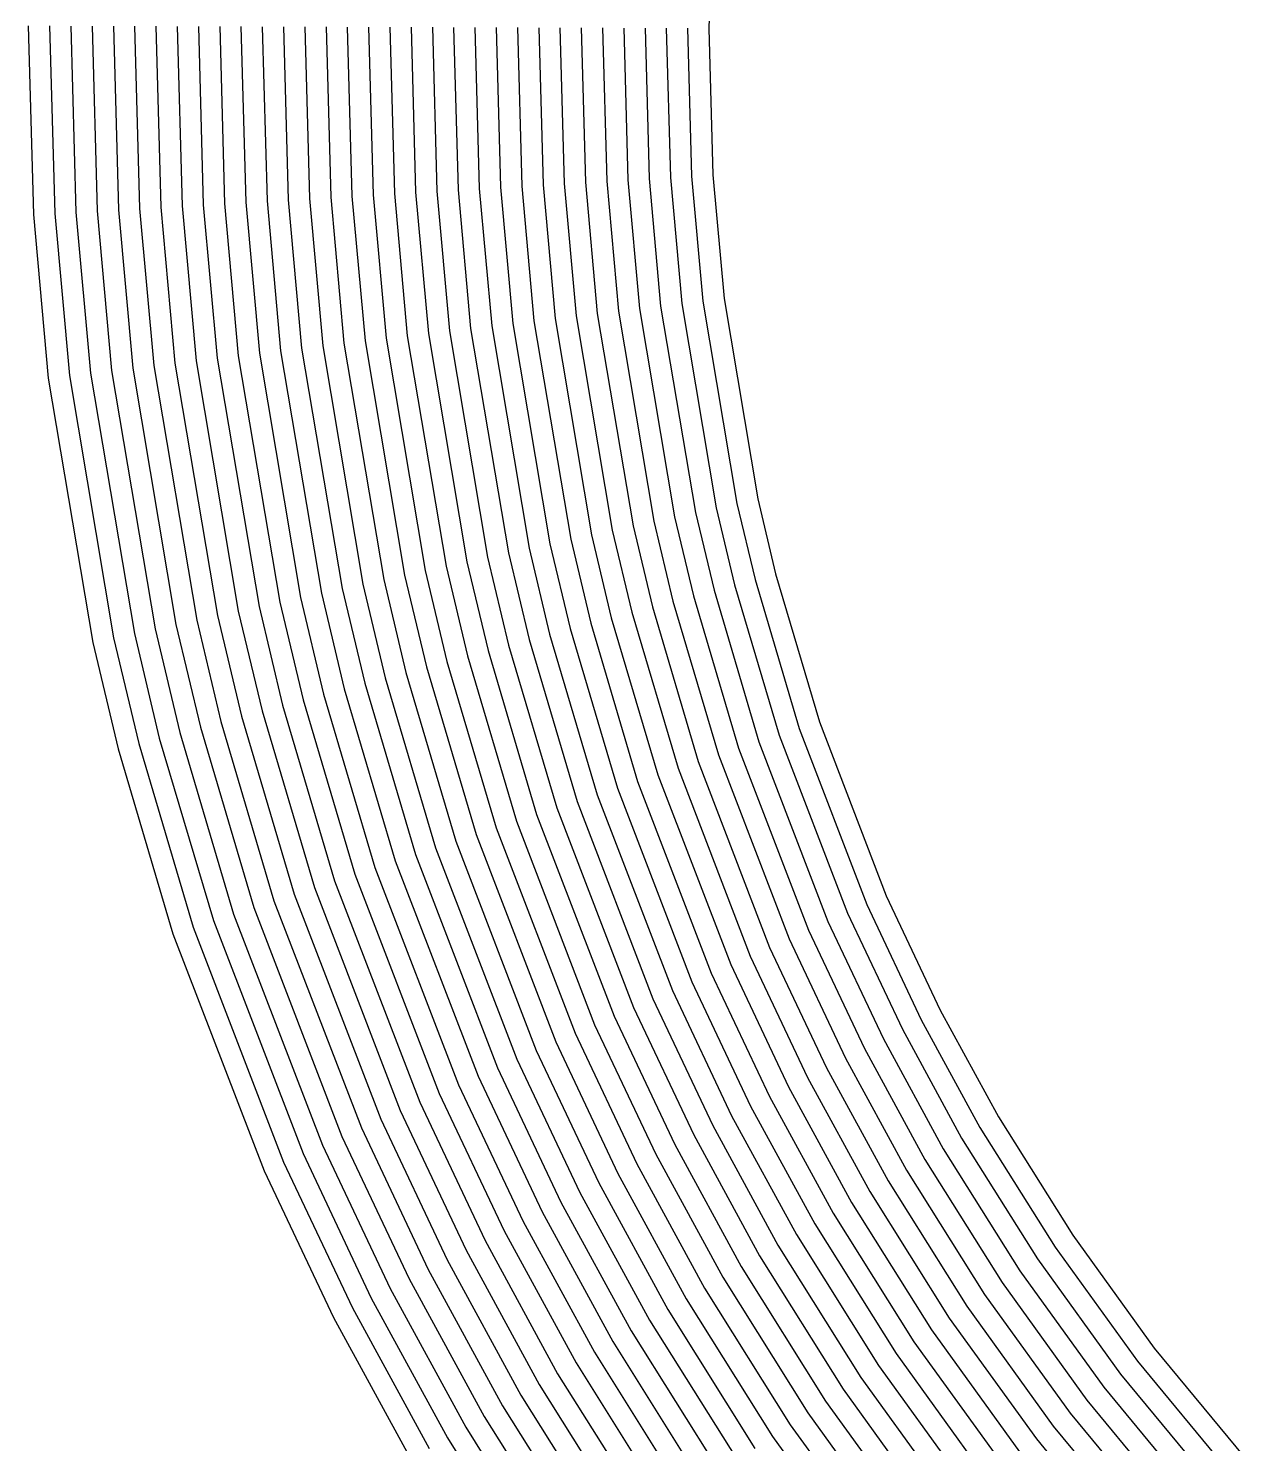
# Model space of a CAD drawing. Header units: metres. Extents: x -19 to 19, y -19.6 to 19.6.
# Drawn here: x 1.018 to 2.733, y -7.22 to -5.221 of the extents above; entities that cross this region are included whole.
import ezdxf

# ---------------------------------------------------------------- set-up
doc = ezdxf.new("R2010")
doc.units = ezdxf.units.M

msp = doc.modelspace()

# ---------------------------------------------------------------- linework, layer by layer
for p, q in [((1.984233, -5.052566, 0.584947), (1.9784, -5.220908, 0.578361)), ((1.017947, -5.217386, 0.578544), (1.025224, -5.484009, 0.567696)), ((1.047961, -5.217496, 0.578539), (1.055187, -5.482253, 0.567767)), ((1.077975, -5.217606, 0.578533), (1.08515, -5.480496, 0.567838)), ((1.107989, -5.217716, 0.578527), (1.115113, -5.47874, 0.567909)), ((1.138003, -5.217826, 0.578521), (1.145076, -5.476984, 0.56798)), ((1.168017, -5.217936, 0.578516), (1.17504, -5.475228, 0.568051)), ((1.198032, -5.218046, 0.57851), (1.205003, -5.473471, 0.568122)), ((1.228046, -5.218156, 0.578504), (1.234966, -5.471715, 0.568193)), ((1.25806, -5.218266, 0.578498), (1.264929, -5.469959, 0.568264)), ((1.288074, -5.218376, 0.578493), (1.294893, -5.468202, 0.568335)), ((1.318088, -5.218486, 0.578487), (1.324856, -5.466446, 0.568406)), ((1.348102, -5.218596, 0.578481), (1.354819, -5.46469, 0.568477)), ((1.378117, -5.218706, 0.578475), (1.384782, -5.462934, 0.568548)), ((1.408131, -5.218817, 0.57847), (1.414745, -5.461177, 0.568618)), ((1.438145, -5.218927, 0.578464), (1.444709, -5.459421, 0.568689)), ((1.468159, -5.219037, 0.578458), (1.474672, -5.457665, 0.56876)), ((1.498173, -5.219147, 0.578453), (1.504635, -5.455909, 0.568831)), ((1.528187, -5.219257, 0.578447), (1.534598, -5.454152, 0.568902)), ((1.558202, -5.219367, 0.578441), (1.564562, -5.452396, 0.568973)), ((1.588216, -5.219477, 0.578435), (1.594525, -5.45064, 0.569044)), ((1.61823, -5.219587, 0.57843), (1.624488, -5.448883, 0.569115)), ((1.648244, -5.219697, 0.578424), (1.654451, -5.447127, 0.569186)), ((1.678258, -5.219807, 0.578418), (1.684414, -5.445371, 0.569257)), ((1.708272, -5.219917, 0.578412), (1.714378, -5.443615, 0.569328)), ((1.738286, -5.220027, 0.578407), (1.744341, -5.441858, 0.569399)), ((1.768301, -5.220137, 0.578401), (1.774304, -5.440102, 0.56947)), ((1.798315, -5.220248, 0.578395), (1.804267, -5.438346, 0.569541)), ((1.828329, -5.220358, 0.578389), (1.834231, -5.43659, 0.569612)), ((1.858343, -5.220468, 0.578384), (1.864194, -5.434833, 0.569683)), ((1.888357, -5.220578, 0.578378), (1.894157, -5.433077, 0.569754)), ((1.918371, -5.220688, 0.578372), (1.92412, -5.431321, 0.569825)), ((1.948386, -5.220798, 0.578366), (1.954083, -5.429564, 0.569896)), ((1.9784, -5.220908, 0.578361), (1.984047, -5.427808, 0.569967)), ((1.864194, -5.434833, 0.569683), (1.880596, -5.616574, 0.562041)), ((1.894157, -5.433077, 0.569754), (1.910401, -5.613068, 0.562188)), ((1.92412, -5.431321, 0.569825), (1.940206, -5.609562, 0.562335)), ((1.954083, -5.429564, 0.569896), (1.970012, -5.606056, 0.562482)), ((1.984047, -5.427808, 0.569967), (1.999817, -5.602549, 0.562629)), ((1.504635, -5.455909, 0.568831), (1.522932, -5.658647, 0.560275)), ((1.534598, -5.454152, 0.568902), (1.552737, -5.65514, 0.560423)), ((1.564562, -5.452396, 0.568973), (1.582543, -5.651634, 0.56057)), ((1.594525, -5.45064, 0.569044), (1.612348, -5.648128, 0.560717)), ((1.624488, -5.448883, 0.569115), (1.642153, -5.644622, 0.560864)), ((1.654451, -5.447127, 0.569186), (1.671959, -5.641116, 0.561011)), ((1.684414, -5.445371, 0.569257), (1.701764, -5.63761, 0.561158)), ((1.714378, -5.443615, 0.569328), (1.731569, -5.634104, 0.561305)), ((1.744341, -5.441858, 0.569399), (1.761375, -5.630598, 0.561452)), ((1.774304, -5.440102, 0.56947), (1.79118, -5.627092, 0.5616)), ((1.804267, -5.438346, 0.569541), (1.820985, -5.623586, 0.561747)), ((1.834231, -5.43659, 0.569612), (1.85079, -5.62008, 0.561894)), ((1.17504, -5.475228, 0.568051), (1.195074, -5.697213, 0.558657)), ((1.205003, -5.473471, 0.568122), (1.224879, -5.693707, 0.558804)), ((1.234966, -5.471715, 0.568193), (1.254685, -5.690201, 0.558951)), ((1.264929, -5.469959, 0.568264), (1.28449, -5.686695, 0.559098)), ((1.294893, -5.468202, 0.568335), (1.314295, -5.683189, 0.559245)), ((1.324856, -5.466446, 0.568406), (1.3441, -5.679683, 0.559393)), ((1.354819, -5.46469, 0.568477), (1.373906, -5.676177, 0.55954)), ((1.384782, -5.462934, 0.568548), (1.403711, -5.672671, 0.559687)), ((1.414745, -5.461177, 0.568618), (1.433516, -5.669165, 0.559834)), ((1.444709, -5.459421, 0.568689), (1.463322, -5.665659, 0.559981)), ((1.474672, -5.457665, 0.56876), (1.493127, -5.662153, 0.560128)), ((1.025224, -5.484009, 0.567696), (1.046047, -5.714744, 0.557921)), ((1.055187, -5.482253, 0.567767), (1.075853, -5.711238, 0.558068)), ((1.08515, -5.480496, 0.567838), (1.105658, -5.707732, 0.558216)), ((1.115113, -5.47874, 0.567909), (1.135463, -5.704225, 0.558363)), ((1.145076, -5.476984, 0.56798), (1.165269, -5.700719, 0.55851)), ((1.910401, -5.613068, 0.562188), (1.959459, -5.904373, 0.549545)), ((1.940206, -5.609562, 0.562335), (1.988788, -5.898038, 0.549828)), ((1.970012, -5.606056, 0.562482), (2.018117, -5.891703, 0.55011)), ((1.999817, -5.602549, 0.562629), (2.047446, -5.885368, 0.550393)), ((1.731569, -5.634104, 0.561305), (1.783486, -5.942382, 0.54785)), ((1.761375, -5.630598, 0.561452), (1.812815, -5.936047, 0.548133)), ((1.79118, -5.627092, 0.5616), (1.842144, -5.929712, 0.548415)), ((1.820985, -5.623586, 0.561747), (1.871473, -5.923377, 0.548698)), ((1.85079, -5.62008, 0.561894), (1.900801, -5.917043, 0.54898)), ((1.880596, -5.616574, 0.562041), (1.93013, -5.910708, 0.549263)), ((1.552737, -5.65514, 0.560423), (1.607513, -5.980391, 0.546155)), ((1.582543, -5.651634, 0.56057), (1.636842, -5.974056, 0.546437)), ((1.612348, -5.648128, 0.560717), (1.666171, -5.967722, 0.54672)), ((1.642153, -5.644622, 0.560864), (1.6955, -5.961387, 0.547002)), ((1.671959, -5.641116, 0.561011), (1.724828, -5.955052, 0.547285)), ((1.701764, -5.63761, 0.561158), (1.754157, -5.948717, 0.547567)), ((1.373906, -5.676177, 0.55954), (1.43154, -6.018401, 0.544459)), ((1.403711, -5.672671, 0.559687), (1.460869, -6.012066, 0.544742)), ((1.433516, -5.669165, 0.559834), (1.490198, -6.005731, 0.545025)), ((1.463322, -5.665659, 0.559981), (1.519527, -5.999396, 0.545307)), ((1.493127, -5.662153, 0.560128), (1.548855, -5.993061, 0.54559)), ((1.522932, -5.658647, 0.560275), (1.578184, -5.986726, 0.545872)), ((1.224879, -5.693707, 0.558804), (1.284896, -6.050075, 0.543047)), ((1.254685, -5.690201, 0.558951), (1.314225, -6.04374, 0.543329)), ((1.28449, -5.686695, 0.559098), (1.343554, -6.037405, 0.543612)), ((1.314295, -5.683189, 0.559245), (1.372882, -6.03107, 0.543894)), ((1.3441, -5.679683, 0.559393), (1.402211, -6.024736, 0.544177)), ((1.046047, -5.714744, 0.557921), (1.108923, -6.088084, 0.541351)), ((1.075853, -5.711238, 0.558068), (1.138252, -6.081749, 0.541634)), ((1.105658, -5.707732, 0.558216), (1.167581, -6.075415, 0.541916)), ((1.135463, -5.704225, 0.558363), (1.196909, -6.06908, 0.542199)), ((1.165269, -5.700719, 0.55851), (1.226238, -6.062745, 0.542482)), ((1.195074, -5.697213, 0.558657), (1.255567, -6.05641, 0.542764)), ((2.018117, -5.891703, 0.55011), (2.043698, -5.999025, 0.545321)), ((2.047446, -5.885368, 0.550393), (2.072696, -5.9913, 0.545673)), ((1.93013, -5.910708, 0.549263), (1.956706, -6.022201, 0.544265)), ((1.959459, -5.904373, 0.549545), (1.985703, -6.014476, 0.544617)), ((1.988788, -5.898038, 0.549828), (2.014701, -6.006751, 0.544969)), ((1.812815, -5.936047, 0.548133), (1.840717, -6.053102, 0.542857)), ((1.842144, -5.929712, 0.548415), (1.869714, -6.045377, 0.543209)), ((1.871473, -5.923377, 0.548698), (1.898711, -6.037652, 0.543561)), ((1.900801, -5.917043, 0.54898), (1.927709, -6.029926, 0.543913)), ((1.724828, -5.955052, 0.547285), (1.753725, -6.076278, 0.541801)), ((1.754157, -5.948717, 0.547567), (1.782722, -6.068553, 0.542153)), ((1.783486, -5.942382, 0.54785), (1.811719, -6.060827, 0.542505)), ((1.636842, -5.974056, 0.546437), (1.666733, -6.099454, 0.540745)), ((1.666171, -5.967722, 0.54672), (1.69573, -6.091728, 0.541097)), ((1.6955, -5.961387, 0.547002), (1.724727, -6.084003, 0.541449)), ((1.548855, -5.993061, 0.54559), (1.579741, -6.12263, 0.539689)), ((1.578184, -5.986726, 0.545872), (1.608738, -6.114904, 0.540041)), ((1.607513, -5.980391, 0.546155), (1.637735, -6.107179, 0.540393)), ((2.072696, -5.9913, 0.545673), (2.134511, -6.200154, 0.53613)), ((1.460869, -6.012066, 0.544742), (1.492749, -6.145805, 0.538634)), ((1.490198, -6.005731, 0.545025), (1.521746, -6.13808, 0.538986)), ((1.519527, -5.999396, 0.545307), (1.550743, -6.130355, 0.539337)), ((1.985703, -6.014476, 0.544617), (2.048971, -6.228232, 0.534806)), ((2.014701, -6.006751, 0.544969), (2.077484, -6.218873, 0.535247)), ((2.043698, -5.999025, 0.545321), (2.105997, -6.209513, 0.535689)), ((1.372882, -6.03107, 0.543894), (1.405757, -6.168981, 0.537578)), ((1.402211, -6.024736, 0.544177), (1.434754, -6.161256, 0.53793)), ((1.43154, -6.018401, 0.544459), (1.463751, -6.153531, 0.538282)), ((1.927709, -6.029926, 0.543913), (1.991944, -6.246951, 0.533923)), ((1.956706, -6.022201, 0.544265), (2.020457, -6.237592, 0.534364)), ((1.284896, -6.050075, 0.543047), (1.318765, -6.192157, 0.536522)), ((1.314225, -6.04374, 0.543329), (1.347762, -6.184432, 0.536874)), ((1.343554, -6.037405, 0.543612), (1.376759, -6.176706, 0.537226)), ((1.840717, -6.053102, 0.542857), (1.906403, -6.27503, 0.532598)), ((1.869714, -6.045377, 0.543209), (1.934917, -6.26567, 0.53304)), ((1.898711, -6.037652, 0.543561), (1.96343, -6.256311, 0.533481)), ((1.167581, -6.075415, 0.541916), (1.202775, -6.223058, 0.535114)), ((1.196909, -6.06908, 0.542199), (1.231773, -6.215333, 0.535466)), ((1.226238, -6.062745, 0.542482), (1.26077, -6.207607, 0.535818)), ((1.255567, -6.05641, 0.542764), (1.289767, -6.199882, 0.53617)), ((1.782722, -6.068553, 0.542153), (1.849376, -6.293749, 0.531715)), ((1.811719, -6.060827, 0.542505), (1.87789, -6.284389, 0.532157)), ((1.108923, -6.088084, 0.541351), (1.144781, -6.238508, 0.53441)), ((1.138252, -6.081749, 0.541634), (1.173778, -6.230783, 0.534762)), ((1.69573, -6.091728, 0.541097), (1.763836, -6.321827, 0.530391)), ((1.724727, -6.084003, 0.541449), (1.79235, -6.312468, 0.530832)), ((1.753725, -6.076278, 0.541801), (1.820863, -6.303108, 0.531274)), ((1.608738, -6.114904, 0.540041), (1.678296, -6.349905, 0.529066)), ((1.637735, -6.107179, 0.540393), (1.706809, -6.340546, 0.529508)), ((1.666733, -6.099454, 0.540745), (1.735323, -6.331187, 0.529949)), ((1.550743, -6.130355, 0.539337), (1.621269, -6.368624, 0.528183)), ((1.579741, -6.12263, 0.539689), (1.649782, -6.359265, 0.528625)), ((1.463751, -6.153531, 0.538282), (1.535728, -6.396703, 0.526859)), ((1.492749, -6.145805, 0.538634), (1.564242, -6.387343, 0.5273)), ((1.521746, -6.13808, 0.538986), (1.592755, -6.377984, 0.527742)), ((1.405757, -6.168981, 0.537578), (1.478702, -6.415422, 0.525976)), ((1.434754, -6.161256, 0.53793), (1.507215, -6.406062, 0.526417)), ((1.318765, -6.192157, 0.536522), (1.393161, -6.4435, 0.524651)), ((1.347762, -6.184432, 0.536874), (1.421675, -6.434141, 0.525093)), ((1.376759, -6.176706, 0.537226), (1.450188, -6.424781, 0.525534)), ((1.231773, -6.215333, 0.535466), (1.307621, -6.471579, 0.523327)), ((1.26077, -6.207607, 0.535818), (1.336134, -6.462219, 0.523768)), ((1.289767, -6.199882, 0.53617), (1.364648, -6.45286, 0.52421)), ((2.105997, -6.209513, 0.535689), (2.201425, -6.458123, 0.523896)), ((2.134511, -6.200154, 0.53613), (2.228866, -6.445993, 0.52451)), ((1.173778, -6.230783, 0.534762), (1.250594, -6.490298, 0.522444)), ((1.202775, -6.223058, 0.535114), (1.279107, -6.480938, 0.522885)), ((2.048971, -6.228232, 0.534806), (2.146542, -6.482381, 0.522668)), ((2.077484, -6.218873, 0.535247), (2.173983, -6.470252, 0.523282)), ((1.144781, -6.238508, 0.53441), (1.222081, -6.499657, 0.522002)), ((1.991944, -6.246951, 0.533923), (2.091659, -6.506641, 0.521476)), ((2.020457, -6.237592, 0.534364), (2.119101, -6.494511, 0.52207)), ((1.906403, -6.27503, 0.532598), (2.009335, -6.543032, 0.519693)), ((1.934917, -6.26567, 0.53304), (2.036777, -6.530902, 0.520287)), ((1.96343, -6.256311, 0.533481), (2.064218, -6.518771, 0.520881)), ((1.849376, -6.293749, 0.531715), (1.954453, -6.567292, 0.518505)), ((1.87789, -6.284389, 0.532157), (1.981894, -6.555162, 0.519099)), ((1.79235, -6.312468, 0.530832), (1.89957, -6.591553, 0.517317)), ((1.820863, -6.303108, 0.531274), (1.927012, -6.579422, 0.517911)), ((1.735323, -6.331187, 0.529949), (1.844688, -6.615813, 0.516129)), ((1.763836, -6.321827, 0.530391), (1.872129, -6.603683, 0.516723)), ((1.678296, -6.349905, 0.529066), (1.789805, -6.640073, 0.514941)), ((1.706809, -6.340546, 0.529508), (1.817246, -6.627943, 0.515535)), ((1.621269, -6.368624, 0.528183), (1.734922, -6.664334, 0.513753)), ((1.649782, -6.359265, 0.528625), (1.762364, -6.652204, 0.514347)), ((1.564242, -6.387343, 0.5273), (1.68004, -6.688594, 0.512564)), ((1.592755, -6.377984, 0.527742), (1.707481, -6.676464, 0.513159)), ((1.478702, -6.415422, 0.525976), (1.597716, -6.724985, 0.510782)), ((1.507215, -6.406062, 0.526417), (1.625157, -6.712855, 0.511376)), ((1.535728, -6.396703, 0.526859), (1.652599, -6.700724, 0.51197)), ((1.421675, -6.434141, 0.525093), (1.542833, -6.749245, 0.509594)), ((1.450188, -6.424781, 0.525534), (1.570275, -6.737115, 0.510188)), ((1.364648, -6.45286, 0.52421), (1.487951, -6.773506, 0.508406)), ((1.393161, -6.4435, 0.524651), (1.515392, -6.761375, 0.509)), ((2.228866, -6.445993, 0.52451), (2.305029, -6.607295, 0.516679)), ((1.307621, -6.471579, 0.523327), (1.433068, -6.797766, 0.507218)), ((1.336134, -6.462219, 0.523768), (1.460509, -6.785636, 0.507812)), ((2.173983, -6.470252, 0.523282), (2.251497, -6.634414, 0.515312)), ((2.201425, -6.458123, 0.523896), (2.278263, -6.620854, 0.515995)), ((1.250594, -6.490298, 0.522444), (1.378186, -6.822026, 0.50603)), ((1.279107, -6.480938, 0.522885), (1.405627, -6.809896, 0.506624)), ((2.119101, -6.494511, 0.52207), (2.197965, -6.661533, 0.513945)), ((2.146542, -6.482381, 0.522668), (2.224731, -6.647974, 0.514628)), ((1.222081, -6.499657, 0.522002), (1.350744, -6.834157, 0.505436)), ((2.091659, -6.506641, 0.521476), (2.1712, -6.675093, 0.513261)), ((2.036777, -6.530902, 0.520287), (2.117668, -6.702213, 0.511895)), ((2.064218, -6.518771, 0.520881), (2.144434, -6.688653, 0.512578)), ((1.981894, -6.555162, 0.519099), (2.064136, -6.729332, 0.510528)), ((2.009335, -6.543032, 0.519693), (2.090902, -6.715772, 0.511211)), ((1.954453, -6.567292, 0.518505), (2.03737, -6.742892, 0.509844)), ((1.89957, -6.591553, 0.517317), (1.983839, -6.770011, 0.508477)), ((1.927012, -6.579422, 0.517911), (2.010604, -6.756451, 0.509161)), ((1.872129, -6.603683, 0.516723), (1.957073, -6.783571, 0.507794)), ((2.305029, -6.607295, 0.516679), (2.386979, -6.757774, 0.509215)), ((1.817246, -6.627943, 0.515535), (1.903541, -6.81069, 0.506427)), ((1.844688, -6.615813, 0.516129), (1.930307, -6.79713, 0.507111)), ((2.251497, -6.634414, 0.515312), (2.335148, -6.788015, 0.507654)), ((2.278263, -6.620854, 0.515995), (2.361064, -6.772895, 0.508434)), ((1.762364, -6.652204, 0.514347), (1.850009, -6.837809, 0.50506)), ((1.789805, -6.640073, 0.514941), (1.876775, -6.82425, 0.505744)), ((2.224731, -6.647974, 0.514628), (2.309233, -6.803136, 0.506874)), ((1.734922, -6.664334, 0.513753), (1.823243, -6.851369, 0.504377)), ((2.1712, -6.675093, 0.513261), (2.257402, -6.833377, 0.505313)), ((2.197965, -6.661533, 0.513945), (2.283318, -6.818256, 0.506093)), ((1.68004, -6.688594, 0.512564), (1.769712, -6.878489, 0.50301)), ((1.707481, -6.676464, 0.513159), (1.796477, -6.864929, 0.503693)), ((2.144434, -6.688653, 0.512578), (2.231487, -6.848497, 0.504533)), ((1.625157, -6.712855, 0.511376), (1.71618, -6.905608, 0.501643)), ((1.652599, -6.700724, 0.51197), (1.742946, -6.892048, 0.502327)), ((2.117668, -6.702213, 0.511895), (2.205572, -6.863618, 0.503752)), ((1.597716, -6.724985, 0.510782), (1.689414, -6.919168, 0.50096)), ((2.064136, -6.729332, 0.510528), (2.153741, -6.893859, 0.502192)), ((2.090902, -6.715772, 0.511211), (2.179657, -6.878739, 0.502972)), ((1.542833, -6.749245, 0.509594), (1.635882, -6.946287, 0.499593)), ((1.570275, -6.737115, 0.510188), (1.662648, -6.932727, 0.500276)), ((2.03737, -6.742892, 0.509844), (2.127826, -6.90898, 0.501412)), ((1.487951, -6.773506, 0.508406), (1.582351, -6.973406, 0.498226)), ((1.515392, -6.761375, 0.509), (1.609116, -6.959847, 0.49891)), ((1.983839, -6.770011, 0.508477), (2.075996, -6.939221, 0.499851)), ((2.010604, -6.756451, 0.509161), (2.101911, -6.9241, 0.500631)), ((2.361064, -6.772895, 0.508434), (2.467, -6.941899, 0.49986)), ((2.386979, -6.757774, 0.509215), (2.49191, -6.925177, 0.500745)), ((1.460509, -6.785636, 0.507812), (1.555585, -6.986966, 0.497543)), ((1.957073, -6.783571, 0.507794), (2.05008, -6.954341, 0.499071)), ((2.335148, -6.788015, 0.507654), (2.442089, -6.958622, 0.498974)), ((1.405627, -6.809896, 0.506624), (1.502053, -7.014086, 0.496176)), ((1.433068, -6.797766, 0.507218), (1.528819, -7.000526, 0.496859)), ((1.903541, -6.81069, 0.506427), (1.99825, -6.984583, 0.49751)), ((1.930307, -6.79713, 0.507111), (2.024165, -6.969462, 0.49829)), ((2.309233, -6.803136, 0.506874), (2.417179, -6.975345, 0.498089)), ((1.350744, -6.834157, 0.505436), (1.448521, -7.041205, 0.494809)), ((1.378186, -6.822026, 0.50603), (1.475287, -7.027645, 0.495492)), ((1.876775, -6.82425, 0.505744), (1.972334, -6.999703, 0.49673)), ((2.257402, -6.833377, 0.505313), (2.367359, -7.00879, 0.496318)), ((2.283318, -6.818256, 0.506093), (2.392269, -6.992068, 0.497203)), ((1.823243, -6.851369, 0.504377), (1.920504, -7.029944, 0.495169)), ((1.850009, -6.837809, 0.50506), (1.946419, -7.014824, 0.495949)), ((2.231487, -6.848497, 0.504533), (2.342449, -7.025513, 0.495433)), ((1.796477, -6.864929, 0.503693), (1.894589, -7.045065, 0.494389)), ((2.205572, -6.863618, 0.503752), (2.317538, -7.042236, 0.494547)), ((1.742946, -6.892048, 0.502327), (1.842758, -7.075306, 0.492828)), ((1.769712, -6.878489, 0.50301), (1.868673, -7.060186, 0.493609)), ((2.153741, -6.893859, 0.502192), (2.267718, -7.075681, 0.492776)), ((2.179657, -6.878739, 0.502972), (2.292628, -7.058958, 0.493662)), ((1.71618, -6.905608, 0.501643), (1.816843, -7.090427, 0.492048)), ((2.127826, -6.90898, 0.501412), (2.242808, -7.092404, 0.491891)), ((1.662648, -6.932727, 0.500276), (1.765012, -7.120668, 0.490487)), ((1.689414, -6.919168, 0.50096), (1.790927, -7.105547, 0.491268)), ((2.101911, -6.9241, 0.500631), (2.217897, -7.109127, 0.491005)), ((2.49191, -6.925177, 0.500745), (2.607059, -7.084766, 0.492468)), ((1.635882, -6.946287, 0.499593), (1.739097, -7.135788, 0.489707)), ((2.05008, -6.954341, 0.499071), (2.168077, -7.142572, 0.489234)), ((2.075996, -6.939221, 0.499851), (2.192987, -7.125849, 0.49012)), ((2.467, -6.941899, 0.49986), (2.583294, -7.103074, 0.491477)), ((1.582351, -6.973406, 0.498226), (1.687266, -7.16603, 0.488146)), ((1.609116, -6.959847, 0.49891), (1.713182, -7.150909, 0.488927)), ((2.024165, -6.969462, 0.49829), (2.143167, -7.159295, 0.488349)), ((2.417179, -6.975345, 0.498089), (2.535762, -7.139689, 0.489493)), ((2.442089, -6.958622, 0.498974), (2.559528, -7.121381, 0.490485)), ((1.555585, -6.986966, 0.497543), (1.661351, -7.18115, 0.487366)), ((1.99825, -6.984583, 0.49751), (2.118256, -7.176017, 0.487463)), ((2.392269, -6.992068, 0.497203), (2.511996, -7.157997, 0.488501)), ((1.502053, -7.014086, 0.496176), (1.609521, -7.211391, 0.485806)), ((1.528819, -7.000526, 0.496859), (1.635436, -7.196271, 0.486586)), ((1.946419, -7.014824, 0.495949), (2.068436, -7.209463, 0.485693)), ((1.972334, -6.999703, 0.49673), (2.093346, -7.19274, 0.486578)), ((2.367359, -7.00879, 0.496318), (2.48823, -7.176304, 0.487509)), ((1.475287, -7.027645, 0.495492), (1.583605, -7.226512, 0.485025)), ((1.920504, -7.029944, 0.495169), (2.043526, -7.226186, 0.484807)), ((2.342449, -7.025513, 0.495433), (2.464465, -7.194612, 0.486517)), ((1.448521, -7.041205, 0.494809), (1.55769, -7.241632, 0.484245)), ((1.894589, -7.045065, 0.494389), (2.018615, -7.242908, 0.483922)), ((2.317538, -7.042236, 0.494547), (2.440699, -7.212919, 0.485525)), ((1.842758, -7.075306, 0.492828), (1.968795, -7.276354, 0.482151)), ((1.868673, -7.060186, 0.493609), (1.993705, -7.259631, 0.483036)), ((2.292628, -7.058958, 0.493662), (2.416933, -7.231227, 0.484533)), ((1.816843, -7.090427, 0.492048), (1.943885, -7.293076, 0.481265)), ((2.242808, -7.092404, 0.491891), (2.369401, -7.267842, 0.482549)), ((2.267718, -7.075681, 0.492776), (2.393167, -7.249534, 0.483541)), ((2.607059, -7.084766, 0.492468), (2.733233, -7.237493, 0.484392)), ((1.790927, -7.105547, 0.491268), (1.918974, -7.309799, 0.48038)), ((2.217897, -7.109127, 0.491005), (2.345636, -7.286149, 0.481557)), ((2.583294, -7.103074, 0.491477), (2.710715, -7.25731, 0.483295)), ((1.765012, -7.120668, 0.490487), (1.894064, -7.326522, 0.479494)), ((2.192987, -7.125849, 0.49012), (2.32187, -7.304457, 0.480566)), ((2.559528, -7.121381, 0.490485), (2.688198, -7.277128, 0.482198)), ((1.713182, -7.150909, 0.488927), (1.844244, -7.359967, 0.477723)), ((1.739097, -7.135788, 0.489707), (1.869154, -7.343245, 0.478609)), ((2.168077, -7.142572, 0.489234), (2.298104, -7.322764, 0.479574)), ((2.535762, -7.139689, 0.489493), (2.665681, -7.296945, 0.4811)), ((1.687266, -7.16603, 0.488146), (1.819334, -7.37669, 0.476838)), ((2.143167, -7.159295, 0.488349), (2.274338, -7.341072, 0.478582)), ((2.511996, -7.157997, 0.488501), (2.643164, -7.316763, 0.480003)), ((1.661351, -7.18115, 0.487366), (1.794423, -7.393413, 0.475953)), ((2.093346, -7.19274, 0.486578), (2.226807, -7.377687, 0.476598)), ((2.118256, -7.176017, 0.487463), (2.250572, -7.359379, 0.47759)), ((2.464465, -7.194612, 0.486517), (2.59813, -7.356398, 0.477809)), ((2.48823, -7.176304, 0.487509), (2.620647, -7.33658, 0.478906)), ((1.609521, -7.211391, 0.485806), (1.744603, -7.426858, 0.474182)), ((1.635436, -7.196271, 0.486586), (1.769513, -7.410135, 0.475067)), ((2.068436, -7.209463, 0.485693), (2.203041, -7.395995, 0.475606)), ((2.440699, -7.212919, 0.485525), (2.575612, -7.376215, 0.476711))]:
    msp.add_line(p, q)

doc.saveas('drawing.dxf')
